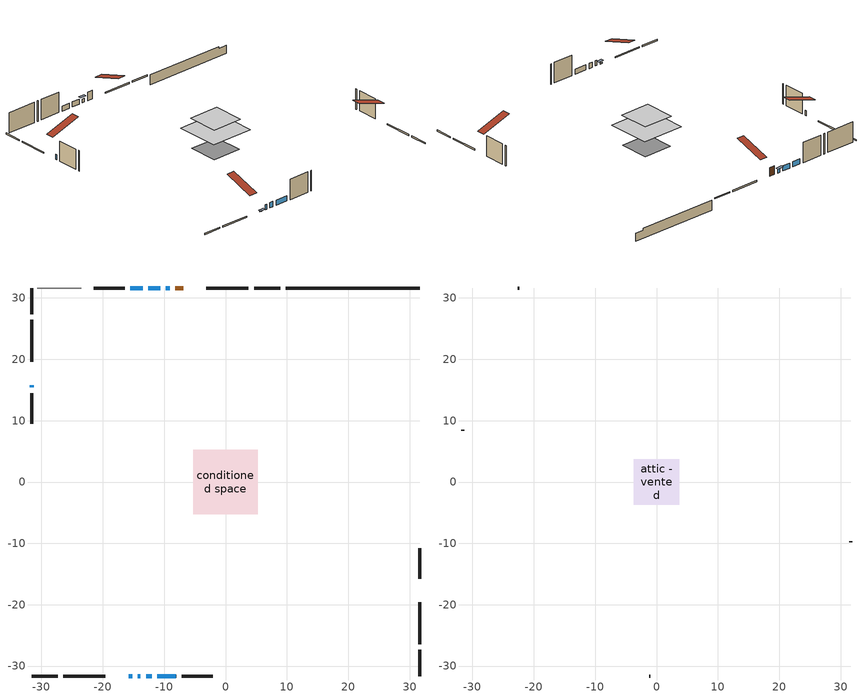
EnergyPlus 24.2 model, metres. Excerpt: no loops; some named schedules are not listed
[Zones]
conditioned space
 floor adiabatic (AdiabaticFloorConstruction): -5.28,-5.28 -5.28,5.28 5.28,5.28 5.28,-5.28 z3.05
 floor foundation (Slab1 construction): -3.58,-3.58 -3.58,3.58 3.58,3.58 3.58,-3.58 z-1.73
 wall outside (RimJoist1 construction): 8.9,31.63 4.65,31.63 / -31.63,-31.63 -27.37,-31.63 / -31.63,31.63 -31.63,27.37 / 31.63,-31.63 31.63,-27.37 z0.61:0.91
 wall outside (RimJoist2 construction): 3.72,31.63 -3.14,31.63 / -26.44,-31.63 -19.58,-31.63 / -31.63,26.44 -31.63,19.58 / 31.63,-26.44 31.63,-19.58 z0.61:0.91
 wall outside (AdiabaticWallConstruction 1): -6.91,31.63 -8.18,31.63 z0.61:2.64
 wall outside (AdiabaticWallConstruction): -15.81,-31.63 -15.2,-31.63 z0.61:0.87; -14.27,-31.63 -13.89,-31.63 / -31.63,15.81 -31.63,15.42 / -12.96,-31.63 -12.04,-31.63 / -11.12,-31.63 -8.07,-31.63 / -10.65,31.63 -12.56,31.63 / -13.49,31.63 -15.52,31.63 z0.61:1.83; -9.11,31.63 -9.72,31.63 z0.61:1.53
 wall outside (Wall1 construction): -16.45,31.63 -21.47,31.63 / -7.14,-31.63 -2.12,-31.63 / -31.63,14.5 -31.63,9.47 / 31.63,-15.81 31.63,-10.79 z0.61:5.49
 wall foundation (FoundationWall1 construction): 9.83,31.63,-1.73 9.83,31.63,0.61 29.45,31.63,0.61 29.45,31.63,0.18 31.63,31.63,0.18 31.63,31.63,-1.73
 wall adiabatic (Wall4 construction): -23.53,31.63 -30.7,31.63 z0.61:5.49
 window (WindowConstruction 4): -15.81,-31.63 -15.2,-31.63 z0.61:0.86
 window (WindowConstruction 6): -14.27,-31.63 -13.89,-31.63 z0.61:1.83
 window (WindowConstruction 7): -31.63,15.81 -31.63,15.43 z0.61:1.83
 window (WindowConstruction 5): -9.11,31.63 -9.72,31.63 z0.61:1.52
 window (WindowConstruction): -12.96,-31.63 -12.04,-31.63 z0.61:1.83
 window (WindowConstruction 1): -11.11,-31.63 -8.07,-31.63 z0.61:1.83
 window (WindowConstruction 2): -10.65,31.63 -12.56,31.63 z0.61:1.83
 window (WindowConstruction 3): -13.49,31.63 -15.52,31.63 z0.61:1.83
 door (Door): -6.91,31.63 -8.18,31.63 z0.61:2.64
 ceiling adiabatic (AdiabaticFloorConstruction): 5.28,-5.28 5.28,5.28 -5.28,5.28 -5.28,-5.28 z3.05
attic - vented
 floor to conditioned space (Floor1 construction Reversed): -3.73,-3.73 -3.73,3.73 3.73,3.73 3.73,-3.73 z5.49
 wall outside (Wall3 construction): -22.4,31.63 -22.6,31.63 / -1.19,-31.63 -0.98,-31.63 / -31.63,8.55 -31.63,8.34 / 31.63,-9.86 31.63,-9.65 z0.61:5.49
 roof outside (Roof1 construction): -5.99,31.63,5.49 -5.99,24.36,7.91 -4.07,24.36,7.91 -4.07,31.63,5.49; -16.74,-31.63,5.49 -16.74,-24.36,7.91 -18.65,-24.36,7.91 -18.65,-31.63,5.49; -31.63,16.74,5.49 -24.36,16.74,7.91 -24.36,18.65,7.91 -31.63,18.65,5.49; 31.63,-16.74,5.49 24.36,-16.74,7.91 24.36,-18.65,7.91 31.63,-18.65,5.49
shading: -14.9,-31.63 -16.11,-31.63 -16.11,-32.24 -14.9,-32.24 z1.16; -10.18,31.63 -8.65,31.63 -8.65,32.24 -10.18,32.24 z1.98
[Building]
Building 1: Terrain=Suburbs
[Site:Location]
Moose Jaw CS_SK: Latitude {deg}=50.33; Longitude {deg}=-105.54; Time Zone {hr}=-6; Elevation {m}=577; Keep Site Location Information=Yes
[Site:GroundTemperature:Shallow]
-1.16478, -3.46141, -3.64533, -2.55546, 1.81975, 6.17459, 9.95, 12.3416, 12.5448, 10.5996, 6.92049, 2.69924
[Site:WaterMainsTemperature]
Calculation Method=Schedule; Temperature Schedule=mains temperature schedule
[Material] Roughness=Rough; Thermal Absorptance=0.9
Name | Thickness {m} | Conductivity {W/m-K} | Density {kg/m3} | Specific Heat {J/kg-K} | Solar Absorptance | Visible Absorptance
asphalt or fiberglass shingles | 0.00635 | 0.162714 | 1121.4 | 1465.45 | 0.84 | 0.84
ceiling loosefill ins | 0.254 | 0.0480833 | 16.02 | 1046.75 | 0.7 | 0.7
ceiling stud and cavity | 0.1397 | 0.117711 | 65.682 | 1177.47 | 0.7 | 0.7
concrete 4.0 in. | 0.1016 | 1.803125 | 2242.8 | 837.4 | 0.7 | 0.7
concrete 8.0 in. | 0.2032 | 1.803125 | 2242.8 | 837.4 | 0.7 | 0.7
door material | 0.04445 | 0.0451087 | 512.64 | 1214.23 | 0.7 | 0.7
exterior vertical ins | 0.0454343 | 0.029427 | 32.04 | 1214.23 | 0.7 | 0.7
floor covering | 0.0127 | 0.0433444 | 54.468 | 1339.84 | 0.6 | 0.6
floor rigid ins; wall rigid ins 2 | 0.512978 | 0.029427 | 32.04 | 1214.23 | 0.7 | 0.7
floor stud and cavity | 0.1397 | 1.75129 | 37.0049 | 1207.88 | 0.7 | 0.7
furniture material conditioned space 1 | 0.1524 | 0.115458 | 640.8 | 1214.23 | 0.6 | 0.6
gypsum board | 0.0127 | 0.160291 | 801 | 837.4 | 0.6 | 0.6
gypsum board 1 | 0.0127 | 0.160291 | 801 | 837.4 | 0.7 | 0.7
osb sheathing 0.5 in. | 0.0127 | 0.115458 | 512.64 | 1214.23 | 0.7 | 0.7
osb sheathing 0.75 in. | 0.01905 | 0.115458 | 512.64 | 1214.23 | 0.7 | 0.7
osb sheathing 2.0 in. | 0.0508 | 0.115458 | 512.64 | 1214.23 | 0.7 | 0.7
rim joist rigid ins | 0.103632 | 0.029427 | 32.04 | 1214.23 | 0.7 | 0.7
rim joist stud and cavity | 0.0508 | 0.0422661 | 125.044 | 1163.47 | 0.6 | 0.6
rim joist stud and cavity 1 | 0.0508 | 0.0318933 | 125.044 | 1163.47 | 0.6 | 0.6
wall rigid ins | 0.051816 | 0.029427 | 32.04 | 1214.23 | 0.7 | 0.7
wall rigid ins 1 | 0.051816 | 0.029427 | 32.04 | 1214.23 | 0 | 0
wall stud and cavity | 0.1397 | 0.116675 | 139.0536 | 1170.24 | 0.7 | 0.7
wall stud and cavity 1 | 0.0889 | 6.1454 | 50.32683 | 1063.81 | 0.6 | 0.6
wall stud and cavity 2 | 0.1397 | 0.102698 | 139.0536 | 1170.24 | 0.7 | 0.7
wall stud and cavity 3 | 0.0889 | 0.380278 | 52.3479 | 1209.89 | 0.7 | 0.7
wall stud and cavity 4 | 0.0889 | 0.391764 | 83.0341 | 1211.67 | 0.7 | 0.7
wood siding | 0.0254 | 0.102417 | 544.68 | 1172.36 | 0 | 0
wood siding 1 | 0.00254 | 0.102417 | 544.68 | 1172.36 | 0 | 0
wood siding 2; wood siding 3; wood siding 4 | 0.0254 | 0.102417 | 544.68 | 1172.36 | 0.7 | 0.7
[WindowMaterial:SimpleGlazingSystem]
Name | U-Factor {W/m2-K} | Solar Heat Gain Coefficient
WindowMaterial | 1.75564 | 0.55
WindowMaterial 1 | 1.745985 | 0.55
WindowMaterial 2 | 1.70283 | 0.58
WindowMaterial 3 | 2.699889 | 0.46
WindowMaterial 4 | 2.75837 | 0.61
WindowMaterial 5 | 1.855 | 0.5
[Construction]
AdiabaticFloorConstruction: floor stud and cavity, floor rigid ins, osb sheathing 0.75 in., floor covering
AdiabaticWallConstruction: wood siding 3, wall rigid ins 2, wall stud and cavity 3, gypsum board
AdiabaticWallConstruction 1: wood siding 4, wall rigid ins 2, wall stud and cavity 3, gypsum board
Door: door material
Floor1 construction Reversed: gypsum board, ceiling stud and cavity, ceiling loosefill ins
FoundationWall1 construction: concrete 8.0 in., gypsum board 1
furniture construction conditioned space 1: furniture material conditioned space 1
PartitionWallConstruction: gypsum board, wall stud and cavity 4, gypsum board
RimJoist1 construction: wood siding 2, osb sheathing 2.0 in., rim joist stud and cavity
RimJoist2 construction: wood siding 2, rim joist rigid ins, osb sheathing 2.0 in., rim joist stud and cavity 1
Roof1 construction: asphalt or fiberglass shingles
Slab1 construction: concrete 4.0 in.
Wall1 construction: wood siding, wall rigid ins, osb sheathing 0.5 in., wall stud and cavity, gypsum board
Wall3 construction: wood siding 1, wall stud and cavity 1
Wall4 construction: wall rigid ins 1, osb sheathing 0.5 in., wall stud and cavity 2, gypsum board
WindowConstruction: WindowMaterial
WindowConstruction 1; WindowConstruction 3: WindowMaterial 1
WindowConstruction 2: WindowMaterial 2
WindowConstruction 4: WindowMaterial 3
WindowConstruction 5: WindowMaterial 4
WindowConstruction 6; WindowConstruction 7: WindowMaterial 5
[Zone] Multiplier=1; Part of Total Floor Area=Yes
Name | Volume {m3}
attic - vented | 21.88
conditioned space | 411.6
[Space]
Name | Zone | Volume {m3}
attic - vented 1 | attic - vented | 21.88
conditioned space 1 | conditioned space | 411.6
[ZoneInfiltration:EffectiveLeakageArea]
infil attic - vented 1: Zone or Space=attic - vented 1; Schedule=Always On Discrete; Effective Air Leakage Area {cm2}=1855; Stack Coefficient=0.000507545; Wind Coefficient=1.52215e-05
[ZoneMixing]
whole house fan mix: Zone or Space=attic - vented; Schedule=Always On Continuous; Design Flow Rate Calculation Method=Flow/Zone; Design Flow Rate {m3/s}=0; Source Zone or Space=conditioned space
[SurfaceProperty:ExposedFoundationPerimeter]
Slab1: Exposed Perimeter Calculation Method=TotalExposedPerimeter; Total Exposed Perimeter {m}=21.793
[InternalMass] Zone or ZoneList=conditioned space; Space or SpaceList=conditioned space 1
Name | Construction | Surface Area {m2}
furniture mass conditioned space 1 | furniture construction conditioned space 1 | 65.0578
partition wall mass | PartitionWallConstruction | 162.644
[Lights]
interior lighting: Zone or ZoneList or Space or SpaceList=conditioned space 1; Schedule=interior lighting schedule; Design Level Calculation Method=LightingLevel; Lighting Level {W}=343.2; Return Air Fraction=0; Fraction Radiant=0.6; Fraction Visible=0.2; Fraction Replaceable=1
[People]
occupants: Zone or ZoneList or Space or SpaceList=conditioned space 1; Number of People Schedule=occupants schedule; Number of People Calculation Method=People; Number of People=3; Fraction Radiant=0.314171; Sensible Heat Fraction=0.56303; Activity Level Schedule=occupants activity schedule; Carbon Dioxide Generation Rate {m3/s-W}=0; Enable ASHRAE 55 Comfort Warnings=No; Mean Radiant Temperature Calculation Type=EnclosureAveraged
[ElectricEquipment] Zone or ZoneList or Space or SpaceList=conditioned space 1; Design Level Calculation Method=EquipmentLevel
Name | Schedule | Design Level {W} | Fraction Latent | Fraction Radiant | Fraction Lost
clothes dryer | clothes dryer schedule | 140.772 | 0.015 | 0.081 | 0.85
clothes washer | clothes washer schedule | 32.1985 | 0.03 | 0.162 | 0.7
cooking range | cooking range schedule | 208.969 | 0.08 | 0.432 | 0.2
dishwasher | dishwasher schedule | 66.8632 | 0.3 | 0.18 | 0.4
fridge | fridge schedule | 72.9452 | 0 | 0.6 | 0
mech vent house fan | mech vent house fan schedule | 125 | 0 | 0 | 0.5
mech vent house fan cfis | mech vent house fan cfis schedule | 0 | 0 | 0 | 0
misc plug loads | misc plug loads schedule | 494.7 | 0.045 | 0.513 | 0.1
whole house fan | Always On Discrete | 0 | 0 | 0 | 1
[OtherEquipment] Zone or ZoneList or Space or SpaceList=conditioned space 1; Design Level Calculation Method=EquipmentLevel
Name | Fuel Type | Schedule | Design Level {W} | Fraction Latent | Fraction Radiant | Fraction Lost
clothes dryer 1 | Electricity | clothes dryer schedule | 0 | 0.015 | 0.081 | 0.85
cooking range 1 | Electricity | cooking range schedule | 0 | 0.08 | 0.432 | 0.2
general water use latent | None | general water use schedule | 59.3978 | 1 | 0 | 0
general water use sensible | None | general water use schedule | -58.539 | 0 | 0.6 | 0
mech vent house fan latent load | None | Always On Discrete | 0 | 1 | 0 | 0
mech vent house fan sensible load | None | Always On Discrete | 0 | 0 | 0 | 0
water heater energy adjustment1 | NaturalGas | Always On Discrete | 0.01 | 0 | 0 | 1
[ZoneInfiltration:DesignFlowRate] Zone or ZoneList or Space or SpaceList=conditioned space 1; Schedule=Always On Discrete; Design Flow Rate Calculation Method=Flow/Zone; Design Flow Rate {m3/s}=0
infil flow; natural vent flow; whole house fan flow
[AvailabilityManager:Scheduled]
central ac and furnace airloop Availability Manager: Schedule=Always On Discrete
[Foundation:Kiva]
Foundation Kiva 1: Initial Indoor Air Temperature {C}=21; Wall Height Above Grade {m}=0.609996; Wall Depth Below Slab {m}=0.2032; Custom Block Material Name 1=exterior vertical ins; Custom Block Depth 1 {m}=2.34001; Custom Block X Position 1 {m}=0.2159; Custom Block Z Position 1 {m}=0
[Foundation:Kiva:Settings]
Soil Conductivity {W/m-K}=0.849921; Soil Density {kg/m3}=1842.3; Soil Specific Heat {J/kg-K}=418.7; Ground Solar Absorptivity=0.9; Ground Thermal Absorptivity=0.9; Ground Surface Roughness {m}=0.03; Far-Field Width {m}=40; Deep-Ground Boundary Condition=ZeroFlux; Deep-Ground Depth {m}=40; Minimum Cell Dimension {m}=0.2; Maximum Cell Growth Coefficient=3; Simulation Timestep=Timestep
[Exterior:Lights]
exterior lighting: Schedule=exterior lighting schedule; Design Level {W}=75.6
[EnergyManagementSystem:GlobalVariable]
central_ac_and_furnace_airloop_Fan_RTF
infil_program_Qfan
infil_program_Qinf
natural_vent_program_Qnv
natural_vent_program_Qwhf
[EnergyManagementSystem:Sensor]
Name | Output:Variable or Output:Meter Index Key | Output:Variable or Output:Meter
airflow_gain | infil flow | Infiltration Sensible Heat Gain Energy
airflow_gain_1 | natural vent flow | Infiltration Sensible Heat Gain Energy
airflow_gain_2 | whole house fan flow | Infiltration Sensible Heat Gain Energy
airflow_loss | infil flow | Infiltration Sensible Heat Loss Energy
airflow_loss_1 | natural vent flow | Infiltration Sensible Heat Loss Energy
airflow_loss_2 | whole house fan flow | Infiltration Sensible Heat Loss Energy
clg_load_cond |  | Cooling:EnergyTransfer:Zone:CONDITIONED SPACE
clg_sp_s; clg_sp_s_1 | cooling setpoint | Schedule Value
clothes_dryer_exhaust_0_sch_s | clothes dryer exhaust 0 schedule | Schedule Value
cool_season | cooling season schedule | Schedule Value
htg_load_cond |  | Heating:EnergyTransfer:Zone:CONDITIONED SPACE
htg_sp_s; htg_sp_s_1 | heating setpoint | Schedule Value
ig_ee_conv | clothes dryer | Electric Equipment Convective Heating Energy
ig_ee_conv_2 | cooking range | Electric Equipment Convective Heating Energy
ig_ee_conv_4 | fridge | Electric Equipment Convective Heating Energy
ig_ee_conv_5 | misc plug loads | Electric Equipment Convective Heating Energy
ig_ee_conv_6 | whole house fan | Electric Equipment Convective Heating Energy
ig_ee_rad | clothes dryer | Electric Equipment Radiant Heating Energy
ig_ee_rad_2 | cooking range | Electric Equipment Radiant Heating Energy
ig_ee_rad_4 | fridge | Electric Equipment Radiant Heating Energy
ig_ee_rad_5 | misc plug loads | Electric Equipment Radiant Heating Energy
ig_ee_rad_6 | whole house fan | Electric Equipment Radiant Heating Energy
ig_lgt_conv | interior lighting | Lights Convective Heating Energy
ig_lgt_rad | interior lighting | Lights Radiant Heating Energy
ig_lgt_vis | interior lighting | Lights Visible Radiation Heating Energy
ig_oe_conv | clothes dryer 1 | Other Equipment Convective Heating Energy
ig_oe_conv_1 | cooking range 1 | Other Equipment Convective Heating Energy
ig_oe_conv_2 | general water use latent | Other Equipment Convective Heating Energy
ig_oe_conv_3 | general water use sensible | Other Equipment Convective Heating Energy
ig_oe_conv_4 | water heater energy adjustment1 | Other Equipment Convective Heating Energy
ig_oe_rad | clothes dryer 1 | Other Equipment Radiant Heating Energy
ig_oe_rad_1 | cooking range 1 | Other Equipment Radiant Heating Energy
ig_oe_rad_2 | general water use latent | Other Equipment Radiant Heating Energy
ig_oe_rad_3 | general water use sensible | Other Equipment Radiant Heating Energy
ig_oe_rad_4 | water heater energy adjustment1 | Other Equipment Radiant Heating Energy
ig_ppl_conv | occupants | People Convective Heating Energy
ig_ppl_rad | occupants | People Radiant Heating Energy
im_conv | furniture mass conditioned space 1 | Surface Inside Face Convection Heat Gain Energy
im_conv_1 | partition wall mass | Surface Inside Face Convection Heat Gain Energy
im_ig | furniture mass conditioned space 1 | Surface Inside Face Internal Gains Radiation Heat Gain Energy
im_ig_1 | partition wall mass | Surface Inside Face Internal Gains Radiation Heat Gain Energy
im_lgt | furniture mass conditioned space 1 | Surface Inside Face Lights Radiation Heat Gain Energy
im_lgt_1 | partition wall mass | Surface Inside Face Lights Radiation Heat Gain Energy
im_sol | furniture mass conditioned space 1 | Surface Inside Face Solar Radiation Heat Gain Energy
im_sol_1 | partition wall mass | Surface Inside Face Solar Radiation Heat Gain Energy
im_surf | furniture mass conditioned space 1 | Surface Inside Face Net Surface Thermal Radiation Heat Gain Energy
im_surf_1 | partition wall mass | Surface Inside Face Net Surface Thermal Radiation Heat Gain Energy
mv_conv | mech vent house fan | Electric Equipment Convective Heating Energy
mv_conv_1 | mech vent house fan cfis | Electric Equipment Convective Heating Energy
mv_conv_2 | mech vent house fan latent load | Other Equipment Convective Heating Energy
mv_conv_3 | mech vent house fan sensible load | Other Equipment Convective Heating Energy
mv_rad | mech vent house fan | Electric Equipment Radiant Heating Energy
mv_rad_1 | mech vent house fan cfis | Electric Equipment Radiant Heating Energy
mv_rad_2 | mech vent house fan latent load | Other Equipment Radiant Heating Energy
mv_rad_3 | mech vent house fan sensible load | Other Equipment Radiant Heating Energy
natural_vent_s | natural vent schedule | Schedule Value
out_pb_s |  | Site Outdoor Air Barometric Pressure
out_wt_s |  | Site Outdoor Air Humidity Ratio
site_vw_s |  | Site Wind Speed
ss_back_out | Window1 | Surface Window Shortwave from Zone Back Out Window Heat Transfer Rate
ss_back_out_1 | Window10 | Surface Window Shortwave from Zone Back Out Window Heat Transfer Rate
ss_back_out_2 | Window11 | Surface Window Shortwave from Zone Back Out Window Heat Transfer Rate
ss_back_out_3 | Window2 | Surface Window Shortwave from Zone Back Out Window Heat Transfer Rate
ss_back_out_4 | Window3 | Surface Window Shortwave from Zone Back Out Window Heat Transfer Rate
ss_back_out_5 | Window4 | Surface Window Shortwave from Zone Back Out Window Heat Transfer Rate
ss_back_out_6 | Window5 | Surface Window Shortwave from Zone Back Out Window Heat Transfer Rate
ss_back_out_7 | Window8 | Surface Window Shortwave from Zone Back Out Window Heat Transfer Rate
ss_conv | Door1 | Surface Inside Face Convection Heat Gain Energy
ss_conv_1 | Window1 | Surface Inside Face Convection Heat Gain Energy
ss_conv_2 | Window10 | Surface Inside Face Convection Heat Gain Energy
ss_conv_3 | Window11 | Surface Inside Face Convection Heat Gain Energy
ss_conv_4 | Window2 | Surface Inside Face Convection Heat Gain Energy
ss_conv_5 | Window3 | Surface Inside Face Convection Heat Gain Energy
ss_conv_6 | Window4 | Surface Inside Face Convection Heat Gain Energy
ss_conv_7 | Window5 | Surface Inside Face Convection Heat Gain Energy
ss_conv_8 | Window8 | Surface Inside Face Convection Heat Gain Energy
ss_ig | Door1 | Surface Inside Face Internal Gains Radiation Heat Gain Energy
ss_ig_1 | Window1 | Surface Inside Face Internal Gains Radiation Heat Gain Energy
ss_ig_2 | Window10 | Surface Inside Face Internal Gains Radiation Heat Gain Energy
ss_ig_3 | Window11 | Surface Inside Face Internal Gains Radiation Heat Gain Energy
ss_ig_4 | Window2 | Surface Inside Face Internal Gains Radiation Heat Gain Energy
ss_ig_5 | Window3 | Surface Inside Face Internal Gains Radiation Heat Gain Energy
ss_ig_6 | Window4 | Surface Inside Face Internal Gains Radiation Heat Gain Energy
ss_ig_7 | Window5 | Surface Inside Face Internal Gains Radiation Heat Gain Energy
ss_ig_8 | Window8 | Surface Inside Face Internal Gains Radiation Heat Gain Energy
ss_lgt | Door1 | Surface Inside Face Lights Radiation Heat Gain Energy
ss_sol | Door1 | Surface Inside Face Solar Radiation Heat Gain Energy
ss_surf | Door1 | Surface Inside Face Net Surface Thermal Radiation Heat Gain Energy
ss_surf_1 | Window1 | Surface Inside Face Net Surface Thermal Radiation Heat Gain Energy
ss_surf_2 | Window10 | Surface Inside Face Net Surface Thermal Radiation Heat Gain Energy
ss_surf_3 | Window11 | Surface Inside Face Net Surface Thermal Radiation Heat Gain Energy
ss_surf_4 | Window2 | Surface Inside Face Net Surface Thermal Radiation Heat Gain Energy
ss_surf_5 | Window3 | Surface Inside Face Net Surface Thermal Radiation Heat Gain Energy
ss_surf_6 | Window4 | Surface Inside Face Net Surface Thermal Radiation Heat Gain Energy
ss_surf_7 | Window5 | Surface Inside Face Net Surface Thermal Radiation Heat Gain Energy
ss_surf_8 | Window8 | Surface Inside Face Net Surface Thermal Radiation Heat Gain Energy
ss_trans_in | Window1 | Surface Window Transmitted Solar Radiation Rate
ss_trans_in_1 | Window10 | Surface Window Transmitted Solar Radiation Rate
ss_trans_in_2 | Window11 | Surface Window Transmitted Solar Radiation Rate
ss_trans_in_3 | Window2 | Surface Window Transmitted Solar Radiation Rate
ss_trans_in_4 | Window3 | Surface Window Transmitted Solar Radiation Rate
ss_trans_in_5 | Window4 | Surface Window Transmitted Solar Radiation Rate
ss_trans_in_6 | Window5 | Surface Window Transmitted Solar Radiation Rate
ss_trans_in_7 | Window8 | Surface Window Transmitted Solar Radiation Rate
ss_trans_out | Window1 | Surface Inside Face Initial Transmitted Diffuse Transmitted Out Window Solar Radiation Rate
ss_trans_out_1 | Window10 | Surface Inside Face Initial Transmitted Diffuse Transmitted Out Window Solar Radiation Rate
ss_trans_out_2 | Window11 | Surface Inside Face Initial Transmitted Diffuse Transmitted Out Window Solar Radiation Rate
ss_trans_out_3 | Window2 | Surface Inside Face Initial Transmitted Diffuse Transmitted Out Window Solar Radiation Rate
ss_trans_out_4 | Window3 | Surface Inside Face Initial Transmitted Diffuse Transmitted Out Window Solar Radiation Rate
ss_trans_out_5 | Window4 | Surface Inside Face Initial Transmitted Diffuse Transmitted Out Window Solar Radiation Rate
ss_trans_out_6 | Window5 | Surface Inside Face Initial Transmitted Diffuse Transmitted Out Window Solar Radiation Rate
ss_trans_out_7 | Window8 | Surface Inside Face Initial Transmitted Diffuse Transmitted Out Window Solar Radiation Rate
s_conv | Floor1 | Surface Inside Face Convection Heat Gain Energy
s_conv_1 | FoundationWall1 | Surface Inside Face Convection Heat Gain Energy
s_conv_10 | RimJoist2:270 | Surface Inside Face Convection Heat Gain Energy
s_conv_11 | RimJoist2:90 | Surface Inside Face Convection Heat Gain Energy
s_conv_12 | Slab1 | Surface Inside Face Convection Heat Gain Energy
s_conv_13 | Wall1:0 | Surface Inside Face Convection Heat Gain Energy
s_conv_14 | Wall1:180 | Surface Inside Face Convection Heat Gain Energy
s_conv_15 | Wall1:270 | Surface Inside Face Convection Heat Gain Energy
s_conv_16 | Wall1:90 | Surface Inside Face Convection Heat Gain Energy
s_conv_17 | Wall4 | Surface Inside Face Convection Heat Gain Energy
s_conv_2 | inferred conditioned ceiling | Surface Inside Face Convection Heat Gain Energy
s_conv_3 | inferred conditioned floor | Surface Inside Face Convection Heat Gain Energy
s_conv_4 | RimJoist1:0 | Surface Inside Face Convection Heat Gain Energy
s_conv_5 | RimJoist1:180 | Surface Inside Face Convection Heat Gain Energy
s_conv_6 | RimJoist1:270 | Surface Inside Face Convection Heat Gain Energy
s_conv_7 | RimJoist1:90 | Surface Inside Face Convection Heat Gain Energy
s_conv_8 | RimJoist2:0 | Surface Inside Face Convection Heat Gain Energy
s_conv_9 | RimJoist2:180 | Surface Inside Face Convection Heat Gain Energy
s_ig | Floor1 | Surface Inside Face Internal Gains Radiation Heat Gain Energy
s_ig_1 | FoundationWall1 | Surface Inside Face Internal Gains Radiation Heat Gain Energy
s_ig_10 | RimJoist2:270 | Surface Inside Face Internal Gains Radiation Heat Gain Energy
s_ig_11 | RimJoist2:90 | Surface Inside Face Internal Gains Radiation Heat Gain Energy
s_ig_12 | Slab1 | Surface Inside Face Internal Gains Radiation Heat Gain Energy
s_ig_13 | Wall1:0 | Surface Inside Face Internal Gains Radiation Heat Gain Energy
s_ig_14 | Wall1:180 | Surface Inside Face Internal Gains Radiation Heat Gain Energy
s_ig_15 | Wall1:270 | Surface Inside Face Internal Gains Radiation Heat Gain Energy
s_ig_16 | Wall1:90 | Surface Inside Face Internal Gains Radiation Heat Gain Energy
s_ig_17 | Wall4 | Surface Inside Face Internal Gains Radiation Heat Gain Energy
s_ig_2 | inferred conditioned ceiling | Surface Inside Face Internal Gains Radiation Heat Gain Energy
s_ig_3 | inferred conditioned floor | Surface Inside Face Internal Gains Radiation Heat Gain Energy
s_ig_4 | RimJoist1:0 | Surface Inside Face Internal Gains Radiation Heat Gain Energy
s_ig_5 | RimJoist1:180 | Surface Inside Face Internal Gains Radiation Heat Gain Energy
s_ig_6 | RimJoist1:270 | Surface Inside Face Internal Gains Radiation Heat Gain Energy
s_ig_7 | RimJoist1:90 | Surface Inside Face Internal Gains Radiation Heat Gain Energy
s_ig_8 | RimJoist2:0 | Surface Inside Face Internal Gains Radiation Heat Gain Energy
s_ig_9 | RimJoist2:180 | Surface Inside Face Internal Gains Radiation Heat Gain Energy
s_lgt | Floor1 | Surface Inside Face Lights Radiation Heat Gain Energy
s_lgt_1 | FoundationWall1 | Surface Inside Face Lights Radiation Heat Gain Energy
s_lgt_10 | RimJoist2:270 | Surface Inside Face Lights Radiation Heat Gain Energy
s_lgt_11 | RimJoist2:90 | Surface Inside Face Lights Radiation Heat Gain Energy
s_lgt_12 | Slab1 | Surface Inside Face Lights Radiation Heat Gain Energy
s_lgt_13 | Wall1:0 | Surface Inside Face Lights Radiation Heat Gain Energy
s_lgt_14 | Wall1:180 | Surface Inside Face Lights Radiation Heat Gain Energy
s_lgt_15 | Wall1:270 | Surface Inside Face Lights Radiation Heat Gain Energy
s_lgt_16 | Wall1:90 | Surface Inside Face Lights Radiation Heat Gain Energy
s_lgt_17 | Wall4 | Surface Inside Face Lights Radiation Heat Gain Energy
s_lgt_2 | inferred conditioned ceiling | Surface Inside Face Lights Radiation Heat Gain Energy
s_lgt_3 | inferred conditioned floor | Surface Inside Face Lights Radiation Heat Gain Energy
s_lgt_4 | RimJoist1:0 | Surface Inside Face Lights Radiation Heat Gain Energy
s_lgt_5 | RimJoist1:180 | Surface Inside Face Lights Radiation Heat Gain Energy
s_lgt_6 | RimJoist1:270 | Surface Inside Face Lights Radiation Heat Gain Energy
